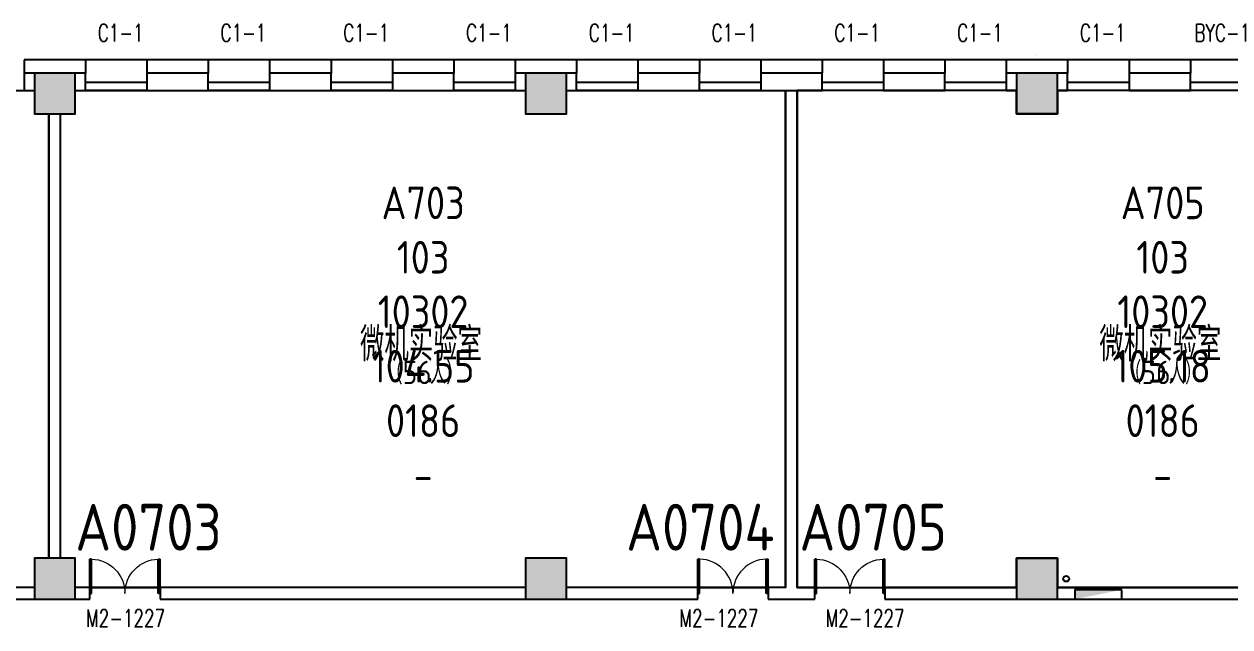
# Model space of a CAD drawing. Extents: x 992195 to 1067992, y 313528 to 416301.
# Drawn here: x 1009631 to 1030256, y 405991 to 416301 of the extents above; entities that cross this region are included whole.
import ezdxf

# ---------------------------------------------------------------- set-up
doc = ezdxf.new("R2010")
doc.units = 0
doc.header["$LTSCALE"] = 1000
doc.header["$MEASUREMENT"] = 0
for name, color, linetype in [('body', 30, 'Continuous'), ('name', 1, 'Continuous'), ('RM$', 5, 'Continuous'), ('RM$TXT', 5, 'Continuous'), ('消防', 222, 'Continuous')]:
    doc.layers.add(name, color=color, linetype=linetype)
doc.layers.get('0').freeze()
doc.styles.add('-宋体', font='GBENOR.shx', dxfattribs={"bigfont": 'GBCBIG.shx'})
doc.styles.add('_TCH_WINDOW', font='txt.shx', dxfattribs={"height": 3.5, "bigfont": 'hztxt.shx'})
doc.styles.get("Standard").update_dxf_attribs({"font": 'gbenor.shx', "bigfont": 'gbcbig.shx'})

# ---------------------------------------------------------------- blocks, each defined once
blk = doc.blocks.new('cde')
at = {"layer": '消防'}
blk.add_hatch(color=256, dxfattribs=at).paths.add_polyline_path([(-873426.7166632321, -271674.3896962288), (-874226.7166632321, -271674.3896962288), (-873426.7166632321, -271834.3896962288)])
blk.add_lwpolyline([(-874226.7166632321, -271674.3896962288), (-873426.7166632321, -271674.3896962288), (-873426.7166632321, -271834.3896962288), (-874226.7166632321, -271834.3896962288)], close=True, dxfattribs=at)
blk = doc.blocks.new('$WINLIB2D$00000004')
for p, q in [((-0.5, 0.5), (0.5, 0.5)), ((-0.5, 0.2405796575893152), (0.5, 0.2405796575893152)), ((-0.4999999999999999, -0.5), (0.5, -0.5))]:
    blk.add_line(p, q)
blk = doc.blocks.new('$DorLib2D$00000002')
for p, q in [((-0.5, -5.684341886080802e-17), (-0.5000000000000007, 0.4875)), ((-0.4750000000000007, 0.4875), (-0.5000000000000007, 0.4875)), ((-0.475, -2.842170943040401e-17), (-0.4750000000000007, 0.4875)), ((0.475, -2.842170943040401e-17), (0.4750000000000007, 0.4875)), ((0.4750000000000007, 0.4875), (0.5000000000000007, 0.4875)), ((0.5, -5.684341886080802e-17), (0.5000000000000007, 0.4875)), ((-0.5, -5.684341886080802e-17), (-0.475, -2.842170943040401e-17)), ((0.5, -5.684341886080802e-17), (0.475, -2.842170943040401e-17))]:
    blk.add_line(p, q)
at = {"lineweight": 13}
for centre, start, end in [((-0.4875, -4.263256414560601e-17), 0, 88.53071641864632), ((0.4875, -4.263256414560601e-17), 91.4692835813537, 180)]:
    blk.add_arc(centre, 0.4875, start, end, dxfattribs=at)

msp = doc.modelspace()

# ---------------------------------------------------------------- hatches: boundary and pattern name
at = {"layer": 'body'}
for points in [[(1009806.151256816, 414764.5067239637), (1010506.151256816, 414764.5067239637), (1010506.151256816, 415464.5067239637), (1009806.151256816, 415464.5067239637)], [(1018206.151256816, 414764.5067239637), (1018906.151256816, 414764.5067239637), (1018906.151256816, 415464.5067239637), (1018206.151256816, 415464.5067239637)], [(1026606.151256816, 414764.5067239637), (1027306.151256816, 414764.5067239637), (1027306.151256816, 415464.5067239637), (1026606.151256816, 415464.5067239637)], [(1009806.151256709, 406464.4989112294), (1010506.151256709, 406464.4989112294), (1010506.151256709, 407164.4989112294), (1009806.151256709, 407164.4989112294)], [(1018206.151256709, 406464.4989112294), (1018906.151256709, 406464.4989112294), (1018906.151256709, 407164.4989112294), (1018206.151256709, 407164.4989112294)], [(1026606.151256709, 406464.4989112294), (1027306.151256709, 406464.4989112294), (1027306.151256709, 407164.4989112294), (1026606.151256709, 407164.4989112294)]]:
    msp.add_hatch(color=256, dxfattribs=at).paths.add_polyline_path(points)

# ---------------------------------------------------------------- linework, layer by layer
for p, q in [((1010156.151256804, 415689.5067241096), (1009631.151256866, 415689.5067241093)), ((1009631.151256866, 415689.5067241093), (1009631.151256866, 415464.5067241096)), ((1010681.151256968, 415689.5067241124), (1010156.151256804, 415689.5067241096)), ((1010681.151256968, 415689.5067241124), (1010681.151256968, 415464.5067241096)), ((1012781.151256867, 415689.5067241124), (1011731.151256917, 415689.5067241124)), ((1011731.151256917, 415689.5067241124), (1011731.151256917, 415464.5067241096)), ((1012781.151256867, 415689.5067241124), (1012781.151256867, 415464.5067241096)), ((1014881.151256867, 415689.5067241124), (1013831.151256816, 415689.5067241124)), ((1013831.151256816, 415689.5067241124), (1013831.151256816, 415464.5067241096)), ((1014881.151256867, 415689.5067241124), (1014881.151256867, 415464.5067241096)), ((1016981.151256867, 415689.5067241124), (1015931.151256816, 415689.5067241124)), ((1015931.151256816, 415689.5067241124), (1015931.151256816, 415464.5067241096)), ((1016981.151256867, 415689.5067241124), (1016981.151256867, 415464.5067241096)), ((1018556.151256804, 415689.5067241096), (1018031.151256867, 415689.5067241124)), ((1018031.151256867, 415689.5067241124), (1018031.151256867, 415464.5067241096)), ((1019081.151256968, 415689.5067241099), (1018556.151256804, 415689.5067241096)), ((1019081.151256968, 415689.5067241099), (1019081.151256968, 415464.5067241096)), ((1021181.151256867, 415689.5067241099), (1020131.151256917, 415689.5067241099)), ((1020131.151256917, 415689.5067241099), (1020131.151256917, 415464.5067241096)), ((1021181.151256867, 415689.5067241099), (1021181.151256867, 415464.5067241096)), ((1023281.151256866, 415689.5067241099), (1022231.151256866, 415689.5067241099)), ((1022231.151256866, 415689.5067241099), (1022231.151256866, 415464.5067241096)), ((1023281.151256866, 415689.5067241099), (1023281.151256866, 415464.5067241096)), ((1025381.151256866, 415689.5067241099), (1024331.151256867, 415689.5067241099)), ((1024331.151256867, 415689.5067241099), (1024331.151256866, 415464.5067241096)), ((1025381.151256866, 415689.5067241099), (1025381.151256866, 415464.5067241096)), ((1026956.151256805, 415689.5067241096), (1026431.151256816, 415689.5067241099)), ((1026431.151256816, 415689.5067241099), (1026431.151256816, 415464.5067241096)), ((1026956.151256805, 415764.5067241096), (1026956.151256805, 415764.5067241096)), ((1027481.151256968, 415689.5067241103), (1026956.151256805, 415689.5067241096)), ((1027481.151256968, 415689.5067241103), (1027481.151256968, 415464.5067241096)), ((1029581.151256816, 415689.5067241109), (1028531.151256968, 415689.5067241105)), ((1028531.151256968, 415689.5067241105), (1028531.151256968, 415464.5067241096)), ((1029581.151256816, 415689.5067241109), (1029581.151256816, 415464.5067241096)), ((1009806.151256801, 415464.5067240709), (1009631.151256866, 415464.5067241093)), ((1009631.151256866, 415464.5067241093), (1009631.151256866, 415164.5067241093)), ((1010506.151256816, 415464.5067239637), (1009806.151256816, 415464.5067239637)), ((1009806.151256816, 415464.5067239637), (1009806.151256816, 414764.5067239637)), ((1010681.151256968, 415464.5067241124), (1010506.151256801, 415464.5067241611)), ((1010506.151256816, 414764.5067239637), (1010506.151256816, 415464.5067239637)), ((1010681.151256968, 415164.5067241124), (1010681.151256968, 415464.5067241124)), ((1012781.151256867, 415464.5067241124), (1011731.151256917, 415464.5067241124)), ((1011731.151256917, 415464.5067241124), (1011731.151256917, 415164.5067241124)), ((1012781.151256867, 415164.5067241124), (1012781.151256867, 415464.5067241124)), ((1014881.151256867, 415464.5067241124), (1013831.151256816, 415464.5067241124)), ((1013831.151256816, 415464.5067241124), (1013831.151256816, 415164.5067241124)), ((1014881.151256867, 415164.5067241124), (1014881.151256867, 415464.5067241124)), ((1016981.151256867, 415464.5067241124), (1015931.151256816, 415464.5067241124)), ((1015931.151256816, 415464.5067241124), (1015931.151256816, 415164.5067241124)), ((1016981.151256867, 415164.5067241124), (1016981.151256867, 415464.5067241124)), ((1018206.151256888, 415464.5067241103), (1018031.151256867, 415464.5067241124)), ((1018031.151256867, 415464.5067241124), (1018031.151256867, 415164.5067241124)), ((1018906.151256816, 415464.5067239637), (1018206.151256816, 415464.5067239637)), ((1018206.151256816, 415464.5067239637), (1018206.151256816, 414764.5067239637)), ((1019081.151256968, 415464.5067241099), (1018906.151256801, 415464.5067241588)), ((1018906.151256816, 414764.5067239637), (1018906.151256816, 415464.5067239637)), ((1019081.151256968, 415164.5067241099), (1019081.151256968, 415464.5067241099)), ((1021181.151256867, 415464.5067241099), (1020131.151256917, 415464.5067241099)), ((1020131.151256917, 415464.5067241099), (1020131.151256917, 415164.5067241099)), ((1021181.151256867, 415164.5067241099), (1021181.151256867, 415464.5067241099)), ((1023281.151256866, 415464.5067241099), (1022231.151256866, 415464.5067241099)), ((1022231.151256866, 415464.5067241099), (1022231.151256866, 415164.5067241099)), ((1023281.151256866, 415164.5067241099), (1023281.151256866, 415464.5067241099)), ((1025381.151256866, 415464.5067241099), (1024331.151256867, 415464.5067241099)), ((1024331.151256867, 415464.5067241099), (1024331.151256867, 415164.5067241099)), ((1025381.151256866, 415164.5067241099), (1025381.151256866, 415464.5067241099)), ((1026606.151256801, 415464.5067240309), (1026431.151256816, 415464.5067241099)), ((1026431.151256816, 415464.5067241099), (1026431.151256816, 415164.5067241099)), ((1027306.151256816, 415464.5067239637), (1026606.151256816, 415464.5067239637)), ((1026606.151256816, 415464.5067239637), (1026606.151256816, 414764.5067239637)), ((1027481.151256968, 415464.5067241124), (1027306.151256801, 415464.5067241038)), ((1027306.151256816, 414764.5067239637), (1027306.151256816, 415464.5067239637)), ((1027481.151256968, 415164.5067241124), (1027481.151256968, 415464.5067241124)), ((1029581.151256816, 415464.5067241124), (1028531.151256968, 415464.5067241124)), ((1028531.151256968, 415464.5067241124), (1028531.151256968, 415164.5067241124)), ((1029581.151256816, 415164.5067241124), (1029581.151256816, 415464.5067241124)), ((1009631.151256866, 415164.5067241093), (1009806.151256801, 415164.5067241515)), ((1010506.151256801, 415164.5067241385), (1010681.151256968, 415164.5067241124)), ((1011731.151256917, 415164.5067241124), (1012781.151256867, 415164.5067241124)), ((1013831.151256816, 415164.5067241124), (1014881.151256867, 415164.5067241124)), ((1015931.151256816, 415164.5067241124), (1016981.151256867, 415164.5067241124)), ((1018031.151256867, 415164.5067241124), (1018206.151256888, 415164.5067241909)), ((1018906.151256801, 415164.5067241364), (1019081.151256968, 415164.5067241099)), ((1020131.151256917, 415164.5067241099), (1021181.151256867, 415164.5067241099)), ((1022231.151256866, 415164.5067241099), (1023281.151256866, 415164.5067241099)), ((1022656.151256829, 406664.5067240655), (1022656.151256772, 415164.506724108)), ((1022656.151256772, 415164.506724108), (1022856.151256772, 415164.5067241094)), ((1022856.151256828, 406664.5067240603), (1022856.151256772, 415164.5067241094)), ((1024331.151256867, 415164.5067241099), (1025381.151256866, 415164.5067241099)), ((1026431.151256816, 415164.5067241099), (1026606.151256801, 415164.5067241412)), ((1027306.151256801, 415164.5067240808), (1027481.151256968, 415164.5067241124)), ((1028531.151256968, 415164.5067241124), (1029581.151256816, 415164.5067241124)), ((1009806.151256816, 414764.5067239637), (1010506.151256816, 414764.5067239637)), ((1010056.151256831, 407164.49891122), (1010056.151256833, 414764.5067239816)), ((1010256.151256822, 407164.49891122), (1010256.151256834, 414764.5067239816)), ((1018206.151256816, 414764.5067239637), (1018906.151256816, 414764.5067239637)), ((1026606.151256816, 414764.5067239637), (1027306.151256816, 414764.5067239637)), ((1010506.151256709, 407164.4989112294), (1009806.151256709, 407164.4989112294)), ((1009806.151256709, 407164.4989112294), (1009806.151256709, 406464.4989112294)), ((1010506.151256709, 406464.4989112294), (1010506.151256709, 407164.4989112294)), ((1018906.151256709, 407164.4989112294), (1018206.151256709, 407164.4989112294)), ((1018206.151256709, 407164.4989112294), (1018206.151256709, 406464.4989112294)), ((1018906.151256709, 406464.4989112294), (1018906.151256709, 407164.4989112294)), ((1027306.151256709, 407164.4989112294), (1026606.151256709, 407164.4989112294)), ((1026606.151256709, 407164.4989112294), (1026606.151256709, 406464.4989112294)), ((1027306.151256709, 406464.4989112294), (1027306.151256709, 407164.4989112294)), ((1009806.151256714, 406664.5067240743), (1008156.15125674, 406664.5067240779)), ((1010756.151256748, 406664.5067240593), (1010506.151256714, 406664.506723999)), ((1010756.151256748, 406464.5067240659), (1010756.151256748, 406664.5067240593)), ((1018206.151256714, 406664.506724062), (1011956.151256748, 406664.5067240599)), ((1011956.151256748, 406664.5067240599), (1011956.151256748, 406464.5067240665)), ((1021156.151256748, 406664.5067240696), (1018906.151256714, 406664.5067240738)), ((1021156.151256748, 406464.506724066), (1021156.151256748, 406664.5067240696)), ((1022656.151256829, 406664.5067240655), (1022356.151256748, 406664.5067240691)), ((1022356.151256748, 406664.5067240691), (1022356.151256748, 406464.5067240665)), ((1023156.151256748, 406664.5067240562), (1022856.151256828, 406664.5067240603)), ((1023156.151256748, 406464.5067240604), (1023156.151256748, 406664.5067240562)), ((1026606.151256714, 406664.5067240691), (1024356.151256824, 406664.5067240592)), ((1024356.151256824, 406664.5067240592), (1024356.151256824, 406464.5067240609)), ((1033256.15125674, 406664.5067240793), (1027306.151256714, 406664.5067240763)), ((1008156.15125674, 406464.5067240784), (1009806.151256714, 406464.5067240562)), ((1009806.151256709, 406464.4989112294), (1010506.151256709, 406464.4989112294)), ((1010506.151256714, 406464.5067240344), (1010756.151256748, 406464.5067240659)), ((1011956.151256748, 406464.5067240665), (1018206.151256714, 406464.5067240683)), ((1018206.151256709, 406464.4989112294), (1018906.151256709, 406464.4989112294)), ((1018906.151256714, 406464.5067240813), (1021156.151256748, 406464.506724066)), ((1022356.151256748, 406464.5067240665), (1022756.151256829, 406464.5067240685)), ((1022756.151256829, 406464.5067240685), (1023156.151256748, 406464.5067240604)), ((1024356.151256824, 406464.5067240609), (1026606.151256714, 406464.5067240654)), ((1026606.151256709, 406464.4989112294), (1027306.151256709, 406464.4989112294)), ((1027306.151256714, 406464.5067240799), (1033256.151256741, 406464.506724086))]:
    msp.add_line(p, q, dxfattribs=at)
at = {"layer": 'RM$'}
for points in [[(993356.1512568058, 414664.5145372663), (993756.1512568013, 414664.5145373107), (993756.1512567903, 415164.5067241292), (1001406.151256888, 415164.5067241418), (1001406.151256888, 414764.5067239637), (1002106.151256816, 414764.5067239637), (1002106.151256801, 415164.506724019), (1009806.151256801, 415164.5067241515), (1009806.151256816, 414764.5067239637), (1010056.151256833, 414764.5067239816), (1010056.151256831, 407164.49891122), (1009806.151256709, 407164.4989112294), (1009806.151256709, 406664.5067240743), (1002106.151256714, 406664.5067240757), (1002106.151256709, 407164.4989112294), (1001406.151256709, 407164.4989112294), (1001406.151256714, 406664.5067240689), (993756.1512568172, 406664.5067240372), (993756.151256817, 407264.5067243817), (993356.1512568052, 407264.5067244176)], [(1022656.151256772, 415164.506724108), (1022656.151256829, 406664.5067240655), (1018906.151256714, 406664.5067240738), (1018906.151256709, 407164.4989112294), (1018206.151256709, 407164.4989112294), (1018206.151256714, 406664.506724062), (1010506.151256714, 406664.506723999), (1010506.151256709, 407164.4989112294), (1010256.151256822, 407164.4989112294), (1010256.151256834, 414764.5067239816), (1010506.151256816, 414764.5067239637), (1010506.151256816, 415164.5067241385), (1018206.151256816, 415164.5067241909), (1018206.151256816, 414764.5067239637), (1018906.151256816, 414764.5067239637), (1018906.151256801, 415164.5067241364), (1022656.151256772, 415164.5067241099)], [(1022856.151256772, 415164.5067241093), (1022856.151256827, 406664.5067240668), (1026606.151256942, 406664.506724125), (1026606.15125694, 407164.4989112807), (1027306.15125694, 407164.49891129), (1027306.151256942, 406664.5067241225), (1034756.151256709, 406664.5067240198), (1034756.151256709, 407164.4989113957), (1035356.15125671, 407164.5067241103), (1035356.15125671, 414764.5067239637), (1035006.151256732, 414764.5067241266), (1035006.151256727, 415164.5067243015), (1027306.151256727, 415164.5067242514), (1027306.151256732, 414764.5067240242), (1026606.151256732, 414764.5067240149), (1026606.151256742, 415164.5067241876), (1022856.151256772, 415164.5067241113)]]:
    msp.add_lwpolyline(points, close=True, dxfattribs=at)
at = {"layer": '消防'}
for p, q in [((1010756.15125667, 406664.4989112748), (1011956.151256789, 406664.4989112826)), ((1021156.15125667, 406664.4989113118), (1022356.151256789, 406664.4989113196)), ((1023156.15125667, 406664.4989112762), (1024356.151256789, 406664.498911284))]:
    msp.add_line(p, q, dxfattribs=at)
at = {"layer": '消防', "linetype": 'Continuous'}
msp.add_circle((1027456.15124924, 406814.4989139908), 50, dxfattribs=at)

# ---------------------------------------------------------------- block references
at = {"layer": 'body'}
ref = msp.add_blockref('$WINLIB2D$00000004', (1011206.151256934, 415427.0067241096), dxfattribs=dict(at, xscale=1050, yscale=525, zscale=1050, rotation=180))
ref.add_attrib('A', 'C1-1', (1010891.151256934, 416003.2567241096), dxfattribs={"height": 297.5, "style": '_TCH_WINDOW', "width": 0.7058823529411765})
ref = msp.add_blockref('$WINLIB2D$00000004', (1013306.151256856, 415427.0067241096), dxfattribs=dict(at, xscale=1050, yscale=525, zscale=1050, rotation=180))
ref.add_attrib('A', 'C1-1', (1012991.151256857, 416003.2567241096), dxfattribs={"height": 297.5, "style": '_TCH_WINDOW', "width": 0.7058823529411765})
ref = msp.add_blockref('$WINLIB2D$00000004', (1015406.151256856, 415427.0067241096), dxfattribs=dict(at, xscale=1050, yscale=525, zscale=1050, rotation=180))
ref.add_attrib('A', 'C1-1', (1015091.151256857, 416003.2567241146), dxfattribs={"height": 297.5, "style": '_TCH_WINDOW', "width": 0.7058823529411765})
ref = msp.add_blockref('$WINLIB2D$00000004', (1017506.151256856, 415427.0067241096), dxfattribs=dict(at, xscale=1050, yscale=525, zscale=1050, rotation=180))
ref.add_attrib('A', 'C1-1', (1017191.151256857, 416003.2567241096), dxfattribs={"height": 297.5, "style": '_TCH_WINDOW', "width": 0.7058823529411765})
ref = msp.add_blockref('$WINLIB2D$00000004', (1019606.151256934, 415427.0067241096), dxfattribs=dict(at, xscale=1050, yscale=525, zscale=1050, rotation=180))
ref.add_attrib('A', 'C1-1', (1019291.151256935, 416003.2567241096), dxfattribs={"height": 297.5, "style": '_TCH_WINDOW', "width": 0.7058823529411765})
ref = msp.add_blockref('$WINLIB2D$00000004', (1021706.151256857, 415427.0067241096), dxfattribs=dict(at, xscale=1050, yscale=525, zscale=1050, rotation=180))
ref.add_attrib('A', 'C1-1', (1021391.151256857, 416003.2567241096), dxfattribs={"height": 297.5, "style": '_TCH_WINDOW', "width": 0.7058823529411765})
ref = msp.add_blockref('$WINLIB2D$00000004', (1023806.151256857, 415427.0067241096), dxfattribs=dict(at, xscale=1050, yscale=525, zscale=1050, rotation=180))
ref.add_attrib('A', 'C1-1', (1023491.151256857, 416003.2567241146), dxfattribs={"height": 297.5, "style": '_TCH_WINDOW', "width": 0.7058823529411765})
ref = msp.add_blockref('$WINLIB2D$00000004', (1025906.151256857, 415427.0067241096), dxfattribs=dict(at, xscale=1050, yscale=525, zscale=1050, rotation=180))
ref.add_attrib('A', 'C1-1', (1025591.151256857, 416003.2567241096), dxfattribs={"height": 297.5, "style": '_TCH_WINDOW', "width": 0.7058823529411765})
ref = msp.add_blockref('$WINLIB2D$00000004', (1028006.151256934, 415427.0067241096), dxfattribs=dict(at, xscale=1050, yscale=525, zscale=1050, rotation=180))
ref.add_attrib('A', 'C1-1', (1027691.151256934, 416003.2567241096), dxfattribs={"height": 297.5, "style": '_TCH_WINDOW', "width": 0.7058823529411765})
ref = msp.add_blockref('$WINLIB2D$00000004', (1030106.151256855, 415427.0067241096), dxfattribs=dict(at, xscale=1050, yscale=525, zscale=1050, rotation=180))
ref.add_attrib('A', 'BYC-1', (1029651.151256857, 416003.2567241096), dxfattribs={"height": 297.5, "style": '_TCH_WINDOW', "width": 0.7058823529411765})
ref = msp.add_blockref('$DorLib2D$00000002', (1011356.151256765, 406564.4910985871), dxfattribs=dict(at, xscale=1200, yscale=-1200, zscale=-1200, rotation=180))
ref.add_attrib('A', 'M2-1227', (1010691.151256765, 405990.7410984645), dxfattribs={"height": 297.5, "style": '_TCH_WINDOW', "width": 0.7058823529411765})
ref = msp.add_blockref('$DorLib2D$00000002', (1021756.151256773, 406564.4910985828), dxfattribs=dict(at, xscale=-1200, yscale=-1200, zscale=1200, rotation=180))
ref.add_attrib('A', 'M2-1227', (1020841.151256773, 405990.741098462), dxfattribs={"height": 297.5, "style": '_TCH_WINDOW', "width": 0.7058823529411765})
ref = msp.add_blockref('$DorLib2D$00000002', (1023756.151256768, 406564.491098582), dxfattribs=dict(at, xscale=1200, yscale=-1200, zscale=-1200, rotation=180))
ref.add_attrib('A', 'M2-1227', (1023341.151256768, 405990.7410984474), dxfattribs={"height": 297.5, "style": '_TCH_WINDOW', "width": 0.7058823529411765})
at = {"layer": '消防', "xscale": -1}
msp.add_blockref('cde', (154179.4345890773, 678298.896420399), dxfattribs=at)

# ---------------------------------------------------------------- texts
at = {"layer": 'name', "style": '-宋体'}
for s, height, p in [('微机实验室', 578.7234042553191, (1015377.476458426, 410533.3769831938)), ('微机实验室', 578.7234042553191, (1028024.272857797, 410533.3769831938)), ('（', 385.8156028368794, (1015826.587258389, 410142.7652651214)), ('56', 400, (1016107.438322218, 410142.7652651214)), ('人）', 385.8156028368794, (1016574.104988885, 410142.7652651214)), ('（', 385.8156028368794, (1028463.712298827, 410142.7652651214)), ('56', 400, (1028744.563362656, 410142.7652651214)), ('人）', 385.8156028368794, (1029211.230029323, 410142.7652651214)), ('A0703', 800, (1010506.151256692, 407295.7567240683)), ('A0704', 800, (1019929.151256699, 407295.7567240658)), ('A0705', 800, (1022893.651256693, 407295.7567240669))]:
    msp.add_text(s, height=height, dxfattribs=at).set_placement(p)
at = {"layer": 'RM$TXT', "char_height": 558.8, "attachment_point": 8}
for s, insert in [('A703^M^J103^M^J10302^M^J104.55^M^J0186^M^J-^M^J', (1016456.151256826, 408306.7733907616)), ('A705^M^J103^M^J10302^M^J105.18^M^J0186^M^J-^M^J', (1029106.151256741, 408306.7733908273))]:
    msp.add_mtext(s, dxfattribs=dict(at, insert=insert))

doc.saveas('drawing.dxf')
